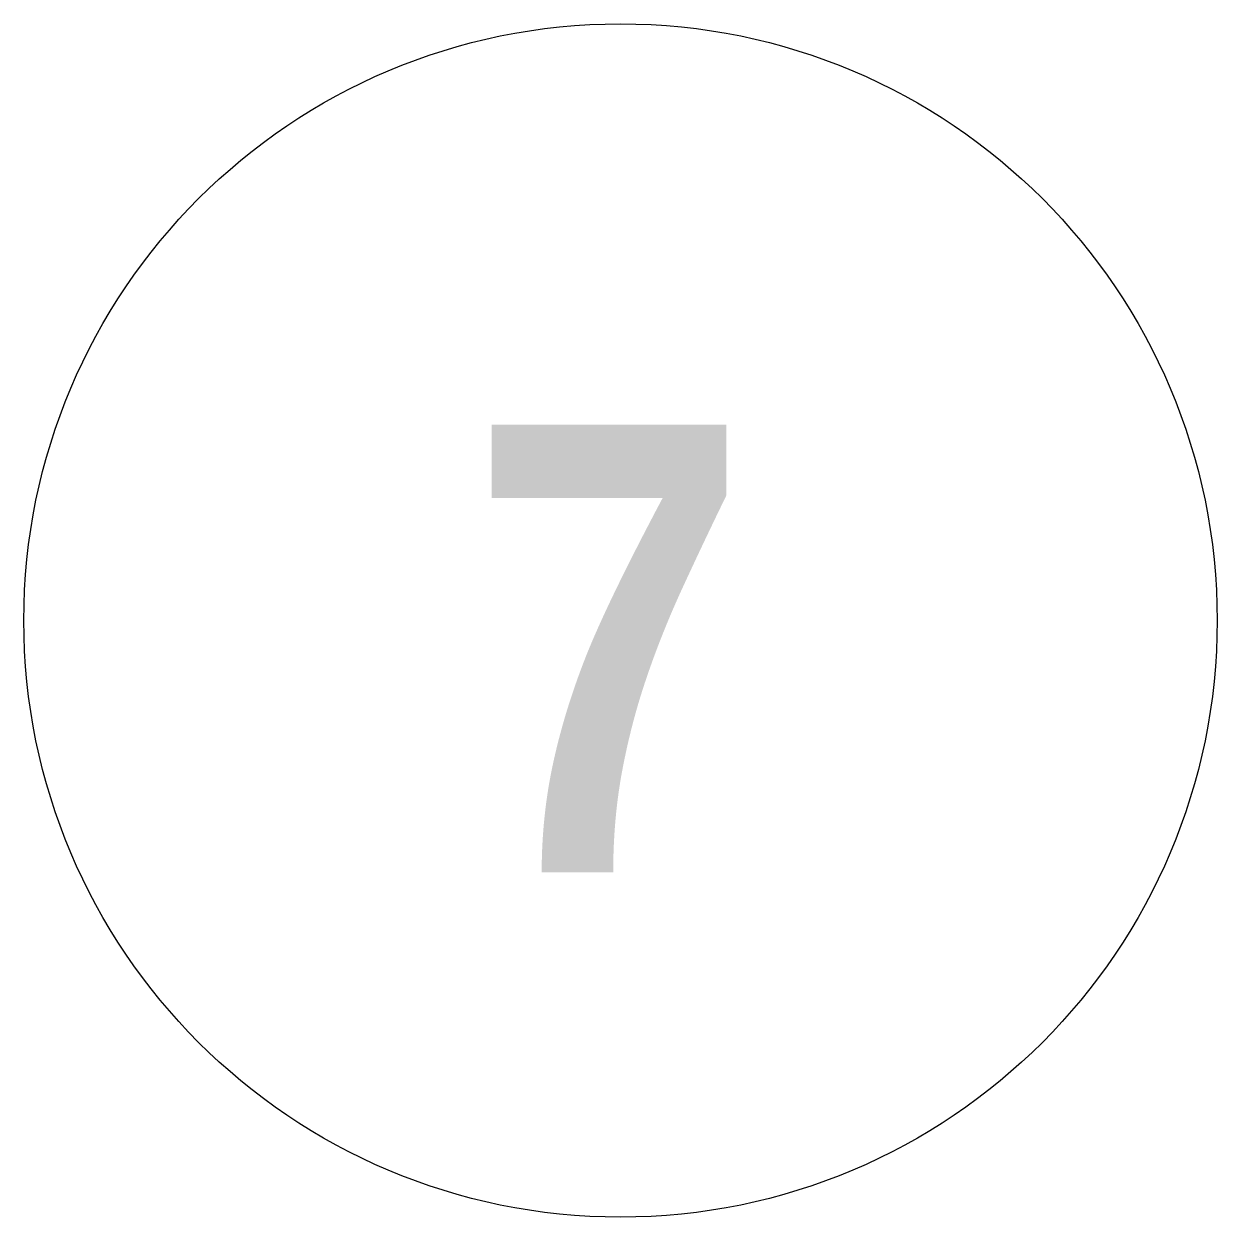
# Model space of a CAD drawing. Header units: centimetres. Extents: x -4512 to 25286, y -2765 to 13485.
# Drawn here: x 24371.55 to 24411.55, y 11040.18 to 11080.18 of the extents above; entities that cross this region are included whole.
import ezdxf

# ---------------------------------------------------------------- set-up
doc = ezdxf.new("R2010")
doc.units = ezdxf.units.CM
doc.layers.add('S-GRID-IDEN', color=7, linetype='Continuous', lineweight=13)
doc.styles.add('Arial Unicode MS_B', font='', dxfattribs={"width": 0.8, "height": 15})
doc.styles.get('Arial Unicode MS_B').set_extended_font_data('Arial Unicode MS', bold=True)

# ---------------------------------------------------------------- blocks, each defined once
blk = doc.blocks.new('Raster - Raster horizontal Kreis-118396-DD - FOK AF 300 Kopie 1')
at = {"layer": 'S-GRID-IDEN'}
blk.add_circle((0, 0), 0.4, dxfattribs=at)

msp = doc.modelspace()

# ---------------------------------------------------------------- block references
at = {"layer": 'S-GRID-IDEN', "xscale": 49.99999999999998, "yscale": 49.99999999999998, "zscale": 49.99999999999998, "rotation": 180}
msp.add_blockref('Raster - Raster horizontal Kreis-118396-DD - FOK AF 300 Kopie 1', (24391.553, 11060.177), dxfattribs=at)

# ---------------------------------------------------------------- texts
at = {"layer": 'S-GRID-IDEN', "color": 191, "lineweight": 25, "true_color": 0xb46efa, "insert": (24386.513, 11066.737), "char_height": 15, "width": 11.86497, "attachment_point": 1, "style": 'Arial Unicode MS_B'}
msp.add_mtext('\\fArial Unicode MS|b1|i0|c0|p34|;\\W.8;7', dxfattribs=at)

doc.saveas('drawing.dxf')
